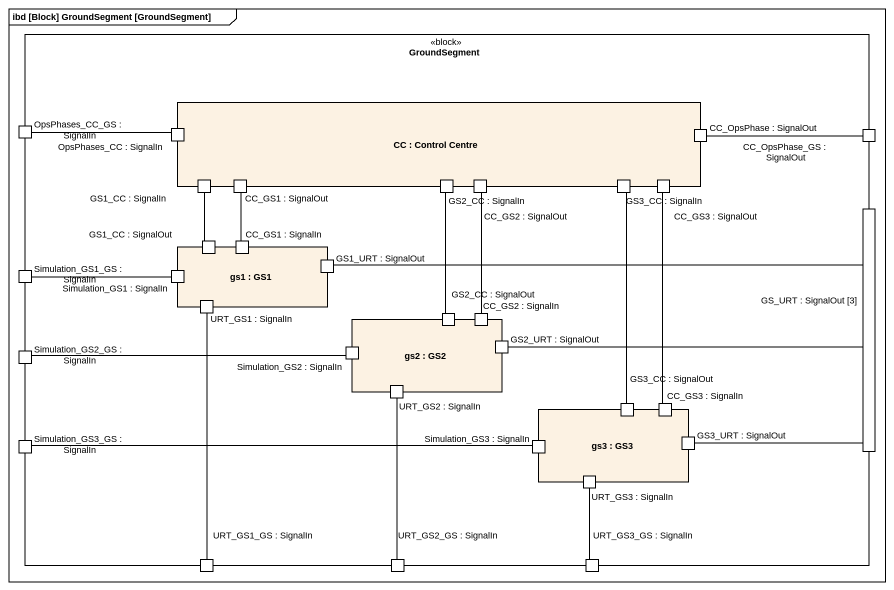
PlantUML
@startuml
mainframe ibd [Block] GroundSegment [GroundSegment]
rectangle GroundSegment <<block>> {
  port "OpsPhases_CC_GS : SignalIn" as OpsPhases_CC_GS_SignalIn
  rectangle "CC : Control Centre" as CC {
    port "OpsPhases_CC : SignalIn" as OpsPhases_CC_SignalIn
    port "CC_OpsPhase : SignalOut" as CC_OpsPhase_SignalOut
    port "GS1_CC : SignalIn" as GS1_CC_SignalIn
    port "CC_GS1 : SignalOut" as CC_GS1_SignalOut
    port "GS2_CC : SignalIn" as GS2_CC_SignalIn
    port "CC_GS2 : SignalOut" as CC_GS2_SignalOut
    port "GS3_CC : SignalIn" as GS3_CC_SignalIn
    port "CC_GS3 : SignalOut" as CC_GS3_SignalOut
  }
  port "CC_OpsPhase_GS : SignalOut" as CC_OpsPhase_GS_SignalOut
  port "GS_URT : SignalOut [3]" as GS_URT_SignalOut_3
  port "Simulation_GS1_GS : SignalIn" as Simulation_GS1_GS_SignalIn
  rectangle "gs1 : GS1" as gs1 {
    port "GS1_CC : SignalOut" as GS1_CC_SignalOut
    port "CC_GS1 : SignalIn" as CC_GS1_SignalIn
    port "Simulation_GS1 : SignalIn" as Simulation_GS1_SignalIn
    port "GS1_URT : SignalOut" as GS1_URT_SignalOut
    port "URT_GS1 : SignalIn" as URT_GS1_SignalIn
  }
  rectangle "gs2 : GS2" as gs2 {
    port "GS2_CC : SignalOut" as GS2_CC_SignalOut
    port "CC_GS2 : SignalIn" as CC_GS2_SignalIn
    port "Simulation_GS2 : SignalIn" as Simulation_GS2_SignalIn
    port "GS2_URT : SignalOut" as GS2_URT_SignalOut
    port "URT_GS2 : SignalIn" as URT_GS2_SignalIn
  }
  port "Simulation_GS2_GS : SignalIn" as Simulation_GS2_GS_SignalIn
  rectangle "gs3 : GS3" as gs3 {
    port "GS3_CC : SignalOut" as GS3_CC_SignalOut
    port "CC_GS3 : SignalIn" as CC_GS3_SignalIn
    port "Simulation_GS3 : SignalIn" as Simulation_GS3_SignalIn
    port "GS3_URT : SignalOut" as GS3_URT_SignalOut
    port "URT_GS3 : SignalIn" as URT_GS3_SignalIn
  }
  port "Simulation_GS3_GS : SignalIn" as Simulation_GS3_GS_SignalIn
  port "URT_GS1_GS : SignalIn" as URT_GS1_GS_SignalIn
  port "URT_GS2_GS : SignalIn" as URT_GS2_GS_SignalIn
  port "URT_GS3_GS : SignalIn" as URT_GS3_GS_SignalIn
}
OpsPhases_CC_GS_SignalIn -right- OpsPhases_CC_SignalIn
CC_OpsPhase_SignalOut -right- CC_OpsPhase_GS_SignalOut
CC_GS1_SignalOut -- CC_GS1_SignalIn
GS2_CC_SignalIn -- GS2_CC_SignalOut
GS3_CC_SignalIn -- GS3_CC_SignalOut
CC_GS3_SignalOut -- CC_GS3_SignalIn
GS1_CC_SignalOut -up- GS1_CC_SignalIn
Simulation_GS1_GS_SignalIn -right- Simulation_GS1_SignalIn
GS1_URT_SignalOut -right- GS_URT_SignalOut_3
CC_GS2_SignalIn -up- CC_GS2_SignalOut
Simulation_GS2_GS_SignalIn -right- Simulation_GS2_SignalIn
GS2_URT_SignalOut -right- GS_URT_SignalOut_3
Simulation_GS3_GS_SignalIn -right- Simulation_GS3_SignalIn
GS3_URT_SignalOut -up- GS_URT_SignalOut_3
URT_GS1_GS_SignalIn -up- URT_GS1_SignalIn
URT_GS2_GS_SignalIn -up- URT_GS2_SignalIn
URT_GS3_GS_SignalIn -up- URT_GS3_SignalIn
@enduml
